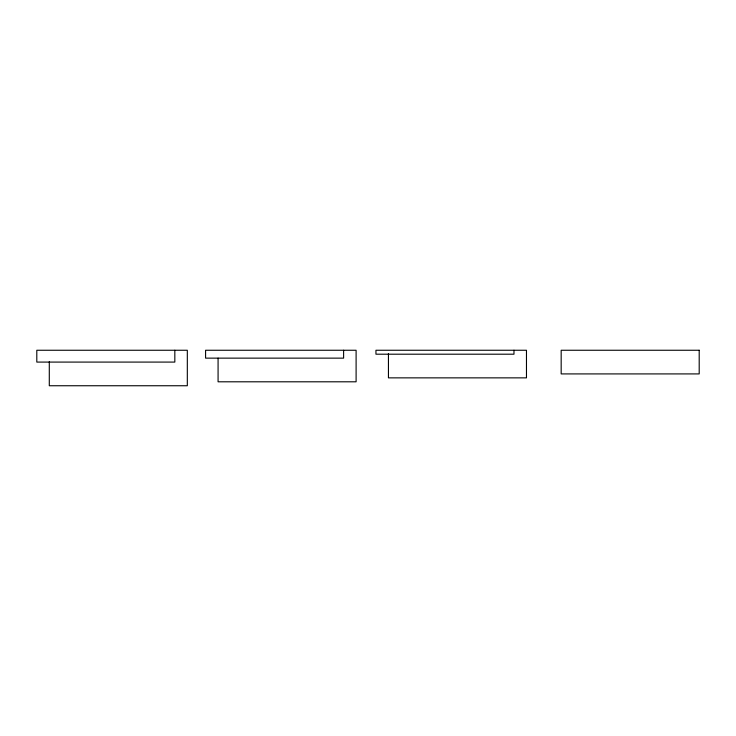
<?xml version="1.0" encoding="UTF-8"?>
<svg xmlns="http://www.w3.org/2000/svg" width="736" height="736" viewBox="0 0 736 736"><rect width="100%" height="100%" fill="white"/><g stroke="black" fill="none" stroke-linecap="round" stroke-linejoin="round"><path stroke-width="1.1" d="M513.976 350.253L513.976 354.2L375.949 354.2L375.949 350.253L526.47 350.253L526.47 377.862L388.442 377.862L388.442 353.565M343.611 350.253L343.611 358.138L205.583 358.138L205.583 350.253L356.104 350.253L356.104 381.8L218.077 381.8L218.077 358.138M174.828 350.253L174.828 362.084L36.8 362.084L36.8 350.253L187.321 350.253L187.321 385.747L49.294 385.747L49.294 361.707M699.2 350.253L561.172 350.253L561.172 373.916L699.2 373.916L699.2 350.253"/></g></svg>
